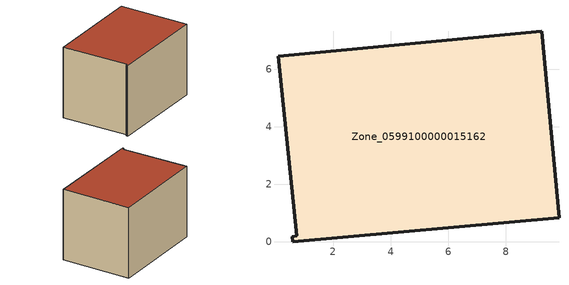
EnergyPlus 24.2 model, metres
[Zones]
Zone_0599100000015162
 floor ground (C_G): 0.73,0.21 0.08,6.46 9.25,7.32 9.85,0.83 0.59,0 0.57,0.17 z0
 wall outside (C_F): 0.59,0 9.85,0.83 9.25,7.32 0.08,6.46 0.73,0.21 0.57,0.17 0.59,0 z0:6.62
 roof outside (C_R): 0.08,6.46 0.73,0.21 0.57,0.17 0.59,0 9.85,0.83 9.25,7.32 z6.62
[BUILDING]
Pand.0599100000015162: North Axis=0; Terrain=City; Loads Convergence Tolerance Value=0.04; Temperature Convergence Tolerance Value=0.4; Solar Distribution=FullExterior; Maximum Number of Warmup Days=25; Minimum Number of Warmup Days=1
[Site:Location]
Rotterdam.The.Hague.AP_ZH_NLD Design_Conditions: Latitude=51.96; Longitude=4.45; Time Zone=1; Elevation=-4.5
[SITE:GROUNDTEMPERATURE:BUILDINGSURFACE]
18, 18, 18, 18, 18, 18, 18, 18, 18, 18, 18, 18
[MATERIAL] Thermal Absorptance=0.9; Solar Absorptance=0.7; Visible Absorptance=0.7
Name | Roughness | Thickness | Conductivity | Density | Specific Heat
G.TC.1946-1964 | MediumSmooth | 0.15 | 1 | 540 | 1210
F.TC.1946-1964 | Rough | 0.3 | 0.857143 | 1920 | 840
R.TC.1946-1964 | MediumRough | 0.2 | 0.235294 | 1500 | 1000
[CONSTRUCTION]
C_G: G.TC.1946-1964
C_F: F.TC.1946-1964
C_R: R.TC.1946-1964
[ZONE]
Zone_0599100000015162: Type=1; Multiplier=1; Ceiling Height=Autocalculate; Volume=Autocalculate; Floor Area=autocalculate; Part of Total Floor Area=Yes
[ZONEINFILTRATION:DESIGNFLOWRATE]
Infil_Zone_0599100000015162: Zone or ZoneList or Space or SpaceList=Zone_0599100000015162; Schedule=AlwaysOn; Design Flow Rate Calculation Method=Flow/Area; Flow Rate per Floor Area=0.003; Constant Term Coefficient=1; Temperature Term Coefficient=0; Velocity Term Coefficient=0; Velocity Squared Term Coefficient=0
[HVACTEMPLATE:ZONE:IDEALLOADSAIRSYSTEM]
Zone_0599100000015162: Maximum Heating Supply Air Temperature=50; Minimum Cooling Supply Air Temperature=13; Maximum Heating Supply Air Humidity Ratio=0.0156; Minimum Cooling Supply Air Humidity Ratio=0.0077; Heating Limit=NoLimit; Cooling Limit=NoLimit; Dehumidification Control Type=ConstantSensibleHeatRatio; Cooling Sensible Heat Ratio=0.7; Dehumidification Setpoint=60; Humidification Control Type=None; Humidification Setpoint=30; Outdoor Air Method=None; Outdoor Air Flow Rate per Person=0.00944; Outdoor Air Flow Rate per Zone Floor Area=0; Outdoor Air Flow Rate per Zone=0; Demand Controlled Ventilation Type=None; Outdoor Air Economizer Type=NoEconomizer; Heat Recovery Type=None; Sensible Heat Recovery Effectiveness=0.7; Latent Heat Recovery Effectiveness=0.65
[ZONECONTROL:THERMOSTAT]
ThermostatControl_Zone_0599100000015162: Zone or ZoneList=Zone_0599100000015162; Control Type Schedule=DualSetpointControlType; Control 1=Thermostat_Zone_0599100000015162; Temperature Difference Between Cutout And Setpoint=0
[THERMOSTATSETPOINT:DUALSETPOINT]
Thermostat_Zone_0599100000015162: Heating Setpoint Temperature Schedule=HeatingSetpoint_Zone_0599100000015162; Cooling Setpoint Temperature Schedule=CoolingSetpoint_Zone_0599100000015162
[SCHEDULE:COMPACT]
HeatingSetpoint_Zone_0599100000015162: Through: 12/31, For: AllDays, Until: 24:00, 21
CoolingSetpoint_Zone_0599100000015162: Through: 12/31, For: AllDays, Until: 24:00, 24
DualSetpointControlType: Through: 12/31, For: AllDays, Until: 24:00, 4
AlwaysOn: Through: 12/31, For: AllDays, Until: 24:00, 1
